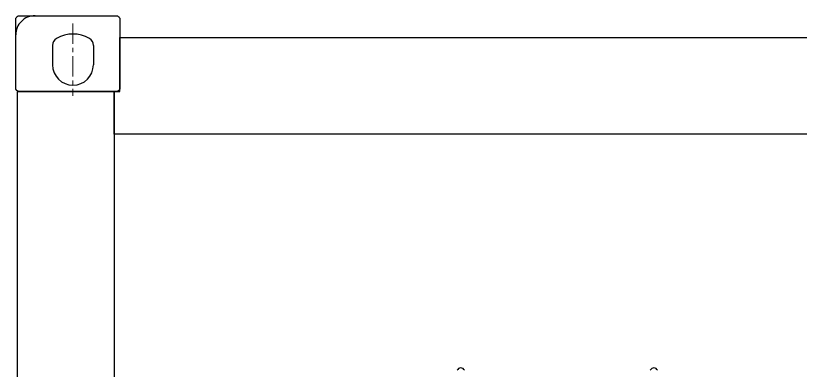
# Model space of a CAD drawing. Header units: millimetres. Extents: x 0 to 87554, y -20854 to 20404.
# Drawn here: x 14732 to 15951, y -4993 to -4442 of the extents above; entities that cross this region are included whole.
import ezdxf

# ---------------------------------------------------------------- set-up
doc = ezdxf.new("R2010")
doc.units = ezdxf.units.MM
doc.linetypes.add('CENTER', pattern=[50.8, 31.75, -6.35, 6.35, -6.35])
doc.layers.get('0').update_dxf_attribs({"lineweight": 15})
doc.layers.add('4215-12649_2_1_0', color=7, linetype='Continuous')
for name, color, linetype, lineweight in [('AM_0', 7, 'Continuous', 30), ('AM_7N', 4, 'CENTER', 15), ('THICK', 7, 'Continuous', 0)]:
    doc.layers.add(name, color=color, linetype=linetype, lineweight=lineweight)

# ---------------------------------------------------------------- blocks, each defined once
blk = doc.blocks.new('ju77')
at = {"layer": '4215-12649_2_1_0', "color": 87, "linetype": 'Continuous'}
for centre in [(-189.5, 476), (110.5, 476)]:
    blk.add_arc(centre, 6.5, 26.3878, 153.6122, dxfattribs=at)

msp = doc.modelspace()

# ---------------------------------------------------------------- linework, layer by layer
at = {"layer": 'AM_0'}
for p, q in [((14789.352, -4487.796), (14789.352, -4517.888)), ((14852.852, -4487.796), (14852.852, -4517.888))]:
    msp.add_line(p, q, dxfattribs=at)
msp.add_lwpolyline([(14732.102, -4447.638, -0.41421382), (14738.102, -4441.638), (14888.102, -4441.638, -0.41421397), (14894.102, -4447.638), (14894.102, -4553.638, -0.41421407), (14888.102, -4559.638), (14738.102, -4559.638, -0.41421254), (14732.102, -4553.638)], format="xyb", close=True, dxfattribs=at)
for points in [[(14887.102, -7219.638), (14735.102, -7219.638), (14735.102, -4559.638), (14887.102, -4559.638)], [(14885.102, -4559.638), (14885.102, -7219.638)]]:
    msp.add_lwpolyline(points, dxfattribs=at)
for centre, radius, start, end in [((14762.102, -4471.638), 30, 90.00008, 180.0001), ((14821.102, -4521.138), 51, 60.00005, 120.0001), ((14801.852, -4487.796), 12.5, 120.0002, 180.0001), ((14840.352, -4487.796), 12.5, 0, 60.00005), ((14821.102, -4517.888), 31.75, 180.0001, 0)]:
    msp.add_arc(centre, radius, start, end, dxfattribs=at)
at = {"layer": 'AM_7N'}
msp.add_line((14821.102, -4453.638), (14821.102, -4566.138), dxfattribs=at)
at = {"layer": 'THICK', "lineweight": -3}
msp.add_lwpolyline([(17008.102, -4559.638), (17017.102, -4559.638), (17017.102, -4625.638), (14885.102, -4625.638), (14885.102, -4559.638), (14894.102, -4559.638), (14894.102, -4475.638), (17008.102, -4475.638)], close=True, dxfattribs=at)

# ---------------------------------------------------------------- block references
msp.add_blockref('ju77', (15613.142, -5471.638))

doc.saveas('drawing.dxf')
